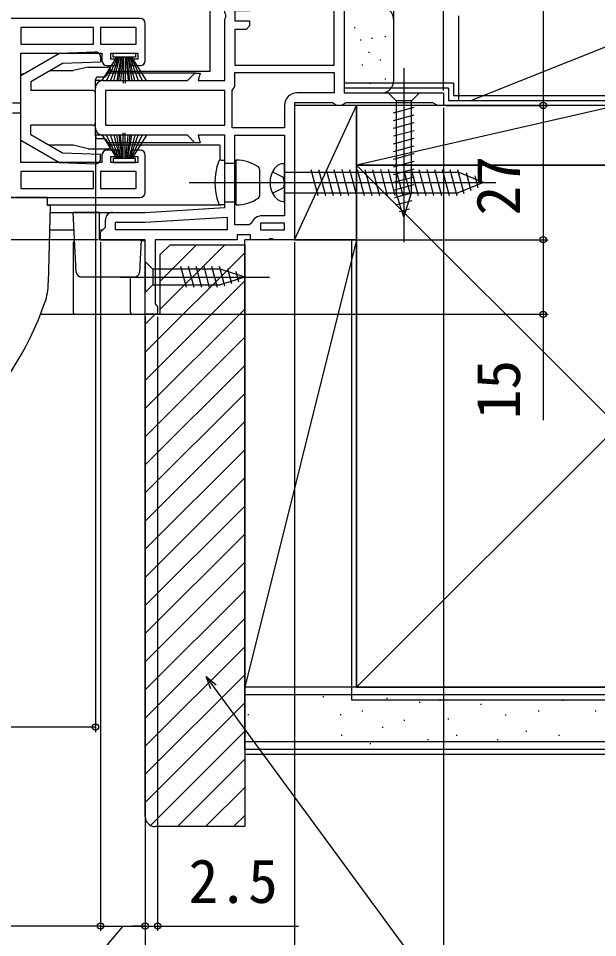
# Model space of a CAD drawing. Units: millimetres, scale not verified. Extents: x -525 to 525, y -783 to 779.
# Drawn here: x 194.5 to 311, y -665.1 to -480.3 of the extents above; entities that cross this region are included whole.
import ezdxf
from ezdxf.enums import TextEntityAlignment as Align

# ---------------------------------------------------------------- set-up
doc = ezdxf.new("R2010")
doc.units = ezdxf.units.MM
doc.header["$LTSCALE"] = 4
for name, color, linetype in [('0-2_YKK_11', 7, 'Continuous'), ('0-4_YKK_12', 2, 'Continuous'), ('0-5_YKK_13', 4, 'Continuous'), ('0-7_YKK_D', 6, 'Continuous'), ('0-9_YSS_K', 3, 'Continuous'), ('0-A_YSS_KE', 3, 'Continuous')]:
    doc.layers.add(name, color=color, linetype=linetype)
doc.styles.add('ＭＳ ゴシック', font='')
doc.styles.get('ＭＳ ゴシック').set_extended_font_data('MS Gothic')

msp = doc.modelspace()

# ---------------------------------------------------------------- linework, layer by layer
at = {"layer": '0-2_YKK_11'}
for p, q in [((220, -488.799), (220, -481.299)), ((210, -502.299), (210, -494.299)), ((220, -515.299), (220, -507.799))]:
    msp.add_line(p, q, dxfattribs=at)
for points in [[(260, -417.799), (260, -495.299), (280, -495.299), (280, -497.799), (278.7, -497.799), (278.267, -497.549), (277.834, -497.299), (260.366, -497.299), (259.933, -497.549), (259.5, -497.799), (258.5, -497.799), (258.067, -497.549), (257.634, -497.299), (250, -497.299), (250, -524.799), (245.924, -524.799), (245.534, -524.612), (245.066, -524.612), (244.675, -524.799), (241.2, -524.799), (241.2, -523.799), (238.5, -523.799), (238.5, -524.799), (222, -524.799), (222, -537.707), (222.25, -538.003), (222.5, -538.299), (222.5, -539.799), (220, -539.799), (220, -524.799), (211, -524.799), (211, -523.299), (211.5, -522.799), (212, -522.299), (212, -520.799)], [(211.5, -492.799), (228.5, -492.799), (230, -491.299), (231.061, -491.299), (230.659, -492.799), (236, -492.799), (236, -480.424), (236.187, -480.033), (236.187, -479.565), (236, -479.175), (236, -452.799), (230.659, -452.799), (231.061, -454.299), (230, -454.299), (228.5, -452.799), (211.5, -452.799)], [(219, -480.299), (161, -480.299), (161, -482.922), (161.576, -483.241), (162.444, -482.699), (167.8, -482.699), (167.8, -487.506), (162.174, -486.514)], [(211.3, -507.799), (211.3, -509.299), (195, -509.299), (195, -487.299), (211.3, -487.299), (211.3, -488.799)], [(212.3, -489.799), (214.3, -489.799), (214.3, -488.499), (213.1, -488.499), (213.1, -487.299), (218.5, -487.299), (218.5, -488.499), (217.3, -488.499), (217.3, -489.799), (219, -489.799)], [(248, -497.799), (248, -502.299), (237.5, -502.299), (237.5, -494.799), (237.75, -494.366), (238, -493.933), (238, -491.199)], [(238, -491.199), (258, -491.199), (258, -495.299), (250.5, -495.299)], [(213.5, -519.299), (220, -519.299), (236, -518.299), (236, -503.799), (230.659, -503.799), (231.061, -505.299), (230, -505.299), (228.5, -503.799), (211.5, -503.799)], [(238, -521.799), (238, -503.799), (248, -503.799), (248, -519.999), (243.5, -519.999)], [(219, -506.799), (217.3, -506.799), (217.3, -508.099), (218.5, -508.099), (218.5, -509.299), (213.1, -509.299), (213.1, -508.099), (214.3, -508.099), (214.3, -506.799), (212.3, -506.799)], [(144.826, -513.271), (162, -516.299), (219, -516.299)], [(241.352, -521.478), (240.885, -521.799), (238, -521.799)]]:
    msp.add_lwpolyline(points, dxfattribs=at)
for points in [[(258, -489.699), (258, -466.799), (238, -466.799), (238, -477.099), (240.3, -477.099), (241, -477.799), (241, -478.799), (238, -478.799), (238, -480.799), (241, -480.799), (241, -481.799), (240.3, -482.499), (238, -482.499), (238, -489.699)], [(195, -485.499), (209.6, -485.499), (209.6, -482.099), (195, -482.099)], [(218.2, -482.099), (211, -482.099), (211, -485.499), (218.2, -485.499)], [(236, -494.799), (212, -494.799), (212, -501.799), (236, -501.799)], [(209.6, -511.099), (195, -511.099), (195, -514.499), (209.6, -514.499)], [(218.2, -511.099), (211, -511.099), (211, -514.499), (218.2, -514.499)], [(236.5, -522.799), (214, -522.799), (214, -521.299), (220.062, -521.299), (236.5, -520.272)], [(243.2, -522.799), (248, -522.799), (248, -521.499), (243.2, -521.499)]]:
    msp.add_lwpolyline(points, close=True, dxfattribs=at)
for centre, radius, start, end in [((219, -481.299), 1, 0.00001, 89.99999), ((212.3, -488.799), 1, 180.00001, 269.99999), ((219, -488.799), 1, 270.00001, 359.99999), ((211.5, -494.299), 1.5, 90.00001, 179.99999), ((250.5, -497.799), 2.5, 90.00001, 179.99999), ((211.5, -502.299), 1.5, 180.00001, 269.99999), ((212.3, -507.799), 1, 90.00001, 179.99999), ((219, -507.799), 1, 0.00001, 89.99999), ((219, -515.299), 1, 270.00001, 359.99999), ((213.5, -520.799), 1.5, 90.00001, 179.99999), ((243.5, -522.299), 2.3, 90, 159.07516)]:
    msp.add_arc(centre, radius, start, end, dxfattribs=at)
at = {"layer": '0-4_YKK_12'}
for p, q in [((230.207, -491.299), (212.409, -491.299)), ((211.5, -492.799), (210, -492.799)), ((211.5, -503.799), (210, -503.799)), ((230.207, -505.299), (212.409, -505.299)), ((235, -505.799), (212.832, -505.799)), ((235, -505.799), (235, -508.849)), ((200.345, -517.799), (235, -517.799)), ((200.84, -519.299), (213.5, -519.299)), ((235, -517.749), (235, -517.799)), ((200.756, -522.8), (205.696, -522.8)), ((210.803, -522.8), (211.475, -522.8)), ((198.958, -539.799), (220.5, -539.799))]:
    msp.add_line(p, q, dxfattribs=at)
at = {"layer": '0-5_YKK_13'}
for p, q in [((233, -454.599), (233, -490.999)), ((195, -491.799), (202.794, -487.299)), ((202.794, -487.299), (209.965, -487.049)), ((213.55, -487.298), (218.05, -487.298)), ((197, -492.954), (203.362, -489.28)), ((203.362, -489.28), (211, -489.014)), ((211, -488.048), (211, -489.014)), ((211.328, -492.798), (214.3, -488.098)), ((214.5, -488.098), (212.242, -492.798)), ((214.7, -488.098), (213.036, -492.798)), ((213.711, -492.798), (214.9, -488.098)), ((215.1, -488.098), (214.268, -492.798)), ((214.706, -492.798), (215.3, -488.098)), ((215.5, -488.098), (215.025, -492.798)), ((215.6, -488.098), (215.6, -493.298)), ((216, -488.098), (216, -493.298)), ((216.1, -488.098), (216.575, -492.798)), ((216.894, -492.798), (216.3, -488.098)), ((216.5, -488.098), (217.332, -492.798)), ((217.889, -492.798), (216.7, -488.098)), ((216.9, -488.098), (218.564, -492.798)), ((217.1, -488.098), (219.358, -492.798)), ((220.272, -492.798), (217.3, -488.098)), ((195.634, -491.433), (195, -491.603)), ((195, -504.995), (195, -491.603)), ((200.732, -490.799), (205.5, -490.799)), ((208.5, -490.099), (205.5, -490.799)), ((208.5, -490.099), (212.5, -490.099)), ((213, -490.598), (212.148, -491.875)), ((233, -490.999), (212.733, -490.999)), ((272, -490.3), (272, -525.3)), ((197, -492.954), (197, -494.799)), ((210, -504), (210, -492.598)), ((211.732, -492.098), (210.5, -492.098)), ((209.5, -494.799), (197, -494.799)), ((275.1, -495.3), (268.9, -495.3)), ((268.9, -495.3), (270.45, -496.85)), ((275.1, -495.3), (273.55, -496.85)), ((270.45, -496.85), (270.45, -515.384)), ((273.55, -496.85), (270.45, -496.85)), ((273.55, -515.384), (273.55, -496.85)), ((193.3, -497.299), (195, -497.299)), ((269.9, -499.277), (274.1, -498.151)), ((193.3, -499.299), (195, -499.299)), ((269.9, -500.83), (274.1, -499.704)), ((209.5, -501.799), (197, -501.799)), ((197, -503.644), (197, -501.799)), ((269.9, -502.383), (274.1, -501.257)), ((197, -503.644), (203.362, -507.318)), ((211.733, -504.5), (210.5, -504.5)), ((211.328, -503.798), (214.3, -508.498)), ((214.5, -508.498), (212.242, -503.798)), ((214.7, -508.498), (213.036, -503.798)), ((213.711, -503.798), (214.9, -508.498)), ((215.1, -508.498), (214.268, -503.798)), ((214.706, -503.798), (215.3, -508.498)), ((215.5, -508.498), (215.025, -503.798)), ((215.6, -508.498), (215.6, -503.298)), ((216, -508.498), (216, -503.298)), ((216.1, -508.498), (216.575, -503.798)), ((216.894, -503.798), (216.3, -508.498)), ((216.5, -508.498), (217.332, -503.798)), ((217.889, -503.798), (216.7, -508.498)), ((216.9, -508.498), (218.564, -503.798)), ((217.1, -508.498), (219.358, -503.798)), ((220.272, -503.798), (217.3, -508.498)), ((269.9, -503.935), (274.1, -502.81)), ((269.9, -505.488), (274.1, -504.363)), ((195, -504.799), (202.794, -509.299)), ((195.634, -505.165), (195, -504.995)), ((205.5, -505.799), (200.732, -505.799)), ((208.5, -506.499), (205.5, -505.799)), ((213, -505.999), (212.148, -504.723)), ((269.9, -507.041), (274.1, -505.916)), ((203.362, -507.318), (211, -507.584)), ((208.5, -506.499), (211, -506.499)), ((210, -506.499), (212.5, -506.499)), ((211, -508.55), (211, -507.584)), ((269.9, -508.594), (274.1, -507.469)), ((202.794, -509.299), (209.965, -509.549)), ((213.55, -509.298), (218.05, -509.298)), ((235.218, -508.799), (236, -508.799)), ((236, -517.799), (236, -508.799)), ((236, -509.399), (238, -509.399)), ((238.3, -508.799), (238, -509.399)), ((238, -517.199), (238, -509.399)), ((238.3, -517.799), (238.3, -508.799)), ((248, -517.099), (248, -509.499)), ((269.9, -510.147), (274.1, -509.022)), ((243, -510.585), (243, -516.013)), ((245.608, -511.149), (247.727, -512.205)), ((248, -511.199), (282.93, -511.199)), ((253.299, -510.699), (254.692, -515.899)), ((254.852, -510.699), (256.245, -515.899)), ((256.404, -510.699), (257.798, -515.899)), ((257.957, -510.699), (259.351, -515.899)), ((259.51, -510.699), (260.904, -515.899)), ((261.063, -510.699), (262.457, -515.899)), ((262.616, -510.699), (264.009, -515.899)), ((264.169, -510.699), (265.562, -515.899)), ((265.722, -510.699), (267.115, -515.899)), ((267.275, -510.699), (268.668, -515.899)), ((268.828, -510.699), (270.221, -515.899)), ((269.9, -511.7), (274.1, -510.575)), ((270.381, -510.699), (271.774, -515.899)), ((271.934, -510.699), (273.327, -515.899)), ((273.486, -510.699), (274.88, -515.899)), ((275.039, -510.699), (276.433, -515.899)), ((276.592, -510.699), (277.986, -515.899)), ((278.145, -510.699), (279.539, -515.899)), ((279.698, -510.699), (281.091, -515.899)), ((281.251, -510.699), (282.644, -515.899)), ((282.804, -510.699), (284.094, -515.512)), ((288, -513.299), (282.93, -511.199)), ((284.506, -511.257), (285.491, -514.933)), ((286.253, -511.98), (286.889, -514.354)), ((228.845, -513.299), (245.786, -513.299)), ((242.6, -513.299), (290.5, -513.299)), ((248, -513.299), (247.727, -512.205)), ((248, -513.299), (247.727, -514.393)), ((269.9, -513.253), (274.1, -512.128)), ((269.9, -514.806), (274.1, -513.68)), ((288, -513.299), (282.93, -515.399)), ((245.608, -515.449), (247.727, -514.393)), ((248, -515.399), (282.93, -515.399)), ((270.159, -516.289), (274.1, -515.233)), ((272, -520.3), (270.45, -515.384)), ((272, -520.3), (273.55, -515.384)), ((200.345, -516.299), (169.285, -516.299)), ((200.345, -517.899), (200.345, -516.299)), ((236, -517.199), (238, -517.199)), ((238.3, -517.799), (238, -517.199)), ((270.61, -517.721), (273.646, -516.908)), ((200.871, -517.974), (200.345, -517.899)), ((200.871, -517.974), (200.5, -533.484)), ((206.145, -531.351), (205.513, -519.299)), ((236, -517.799), (235.218, -517.799)), ((271.062, -519.153), (273.111, -518.604)), ((210.803, -524.799), (219.199, -524.799)), ((219.199, -524.799), (218.855, -531.351)), ((205.5, -525.5), (205.5, -539.3)), ((220, -525), (219.188, -525)), ((220, -539.8), (220, -525)), ((220, -529.2), (220, -535.4)), ((220, -529.2), (221.55, -530.75)), ((228.294, -534.4), (227.168, -530.2)), ((229.847, -534.4), (228.721, -530.2)), ((231.4, -534.4), (230.274, -530.2)), ((232.953, -534.4), (231.827, -530.2)), ((234.505, -534.4), (233.38, -530.2)), ((235.989, -534.142), (234.933, -530.2)), ((217.856, -532.299), (207.143, -532.299)), ((215, -532.3), (245, -532.3)), ((217, -532.299), (217, -539.3)), ((235.084, -530.75), (221.55, -530.75)), ((221.55, -530.75), (221.55, -533.85)), ((240, -532.3), (235.084, -530.75)), ((240, -532.3), (235.084, -533.85)), ((237.421, -533.69), (236.608, -530.654)), ((238.853, -533.239), (238.304, -531.189)), ((220, -535.4), (221.55, -533.85)), ((221.55, -533.85), (235.084, -533.85)), ((199.623, -538.025), (199.621, -538.031)), ((206, -539.8), (220, -539.8))]:
    msp.add_line(p, q, dxfattribs=at)
for points in [[(218.05, -487.298), (218.05, -488.098), (213.55, -488.098), (213.55, -487.298)], [(218.05, -509.298), (218.05, -508.498), (213.55, -508.498), (213.55, -509.298)], [(210.803, -524.799), (210.803, -519.299), (205.513, -519.299)]]:
    msp.add_lwpolyline(points, dxfattribs=at)
for centre, radius, start, end in [((210, -488.048), 1, 360, 92), ((212.5, -490.599), 0.5, 0, 90), ((210.5, -492.598), 0.5, 90, 180), ((211.732, -491.598), 0.5, 270, 326.30997), ((209.5, -495.299), 0.5, 0, 90), ((209.5, -501.299), 0.5, 270, 0), ((210.5, -504), 0.5, 180, 270), ((211.733, -505), 0.5, 33.71171, 90), ((212.5, -505.999), 0.5, 270, 0), ((210, -508.55), 1, 268, 0), ((246, -513.299), 12, 159.64559, 200.35441), ((235.218, -509.299), 0.5, 90, 159.64559), ((238.3, -516.799), 8, 55.9442, 90), ((247.951, -511.899), 2.4, 88.83014, 144.29996), ((242.5, -510.585), 0.5, 0, 55.9442), ((249.9, -513.299), 4.8, 144.29996, 215.70004), ((235.218, -517.299), 0.5, 200.35441, 270), ((238.3, -509.799), 8, 270, 304.0558), ((242.5, -516.013), 0.5, 304.0558, 0), ((247.951, -514.7), 2.4, 215.70004, 271.16986), ((206, -525.5), 0.5, 111.87726, 180), ((207.143, -531.299), 1, 183, 270), ((217.856, -531.299), 1, 270, 357), ((188.5, -533.484), 12, 340.86823, 0), ((139.372, -516.442), 64, 313.1812, 340.86823), ((206, -539.3), 0.5, 180, 270), ((217.5, -539.3), 0.5, 180, 270)]:
    msp.add_arc(centre, radius, start, end, dxfattribs=at)
at = {"layer": '0-7_YKK_D'}
for p, q in [((280, -494.799), (280, -390.899)), ((300, -417.799), (300, -497.799)), ((280, -498.299), (280, -703.8)), ((280.5, -497.799), (301, -497.799)), ((280.5, -497.799), (301, -497.799)), ((300, -497.799), (300, -524.799)), ((210, -502.299), (210, -623.8)), ((210.5, -524.799), (123, -524.799)), ((210.5, -524.799), (123, -524.799)), ((250.5, -524.799), (301, -524.799)), ((250.5, -524.799), (301, -524.799)), ((211, -525.299), (211, -663.8)), ((211, -525.299), (211, -663.8)), ((250, -525.299), (250, -683.8)), ((250, -525.299), (250, -703.8)), ((250, -525.299), (250, -703.8)), ((220, -540.299), (220, -683.8)), ((220, -540.299), (220, -663.8)), ((220, -540.299), (220, -663.8)), ((222.5, -540.299), (222.5, -663.8)), ((223, -539.799), (301, -539.799)), ((220, -542.799), (220, -683.8)), ((210, -622.8), (106.5, -622.8)), ((211, -662.8), (144, -662.8)), ((211, -662.8), (220, -662.8)), ((220, -662.8), (217.45, -662.8)), ((220, -662.8), (222.5, -662.8)), ((222.5, -662.8), (250.827, -662.8))]:
    msp.add_line(p, q, dxfattribs=at)
for points in [[(300, -524.799), (300, -539.799), (300, -561.076)], [(233.191, -615.084), (232.233, -612.624), (234.293, -614.275)], [(232.233, -612.624), (233.742, -614.679), (297.926, -702.161)], [(215.5, -662.8), (201.241, -679.8), (190.423, -679.8)]]:
    msp.add_lwpolyline(points, dxfattribs=at)
for centre in [(300, -497.799), (300, -497.799), (300, -524.799), (300, -524.799), (300, -539.799), (210, -622.8), (211, -662.8), (211, -662.8), (220, -662.8), (220, -662.8), (222.5, -662.8)]:
    msp.add_circle(centre, 0.637, dxfattribs=at)
at = {"layer": '0-9_YSS_K'}
for p, q in [((270, -480.799), (270, -467.799)), ((283, -479.799), (283, -496.799)), ((285.5, -496.799), (328, -479.799)), ((262.001, -482.125), (262.201, -482.125)), ((270, -492.799), (270, -480.799)), ((268.196, -483.966), (268.396, -483.966)), ((263.189, -484.634), (263.389, -484.634)), ((265.526, -484.3), (265.726, -484.3)), ((264.923, -487.093), (265.123, -487.093)), ((263.523, -489.641), (263.723, -489.641)), ((267.195, -488.64), (267.395, -488.64)), ((265.192, -493.313), (265.392, -493.313)), ((268.196, -492.482), (268.396, -492.482)), ((260.3, -495.299), (267, -495.299)), ((250, -524.799), (262.5, -497.799)), ((315, -497.799), (262.5, -509.799)), ((328, -497.799), (283, -497.799)), ((262.5, -614.799), (367.5, -509.799)), ((262.5, -509.799), (367.5, -614.799)), ((262.5, -524.799), (240, -524.799)), ((240, -614.799), (240, -524.799)), ((262.5, -524.799), (240, -614.799)), ((262.5, -614.799), (262.5, -524.799)), ((223, -533.124), (230.323, -525.8)), ((223, -538.78), (235.98, -525.8)), ((220, -547.437), (240, -527.437)), ((220, -553.094), (240, -533.094)), ((220, -558.751), (240, -538.751)), ((220, -541.78), (221.98, -539.8)), ((220, -564.408), (240, -544.408)), ((220, -570.065), (240, -550.065)), ((220, -575.722), (240, -555.722)), ((220, -581.378), (240, -561.378)), ((220, -587.035), (240, -567.035)), ((220, -592.692), (240, -572.692)), ((220, -598.349), (240, -578.349)), ((220, -604.006), (240, -584.006)), ((220, -609.663), (240, -589.663)), ((220, -615.32), (240, -595.32)), ((220, -620.976), (240, -600.976)), ((220, -626.633), (240, -606.633)), ((220, -632.29), (240, -612.29)), ((262.5, -614.799), (240, -614.799)), ((450, -616.299), (240, -616.299)), ((255.684, -616.629), (255.884, -616.629)), ((268.481, -617.018), (268.681, -617.018)), ((220, -637.947), (240, -617.947)), ((275.108, -617.798), (275.308, -617.798)), ((279.199, -617.365), (279.399, -617.365)), ((287.44, -618.189), (287.64, -618.189)), ((303.923, -617.365), (304.123, -617.365)), ((240.616, -620.247), (240.816, -620.247)), ((259.192, -620.247), (259.392, -620.247)), ((263.54, -619.513), (263.74, -619.513)), ((292.385, -620.337), (292.585, -620.337)), ((298.979, -619.513), (299.179, -619.513)), ((310.448, -619.513), (310.648, -619.513)), ((267.66, -622.81), (267.86, -622.81)), ((271.989, -621.416), (272.189, -621.416)), ((280.847, -621.161), (281.047, -621.161)), ((221.046, -642.558), (240, -623.604)), ((259.419, -624.458), (259.619, -624.458)), ((282.495, -624.458), (282.695, -624.458)), ((296.506, -623.634), (296.706, -623.634)), ((303.099, -624.458), (303.299, -624.458)), ((450, -625.799), (240, -625.799)), ((256.463, -625.704), (256.663, -625.704)), ((265.188, -626.106), (265.388, -626.106)), ((271.8, -625.704), (272, -625.704)), ((276.726, -625.282), (276.926, -625.282)), ((290.737, -625.282), (290.937, -625.282)), ((450, -628.299), (240, -628.299)), ((226.461, -642.8), (240, -629.261)), ((232.117, -642.8), (240, -634.918)), ((237.774, -642.8), (240, -640.574))]:
    msp.add_line(p, q, dxfattribs=at)
for points in [[(262.5, -524.799), (262.5, -497.799), (250, -497.799), (250, -524.799)], [(315, -509.799), (315, -497.799), (262.5, -497.799), (262.5, -509.799)]]:
    msp.add_lwpolyline(points, close=True, dxfattribs=at)
for centre, radius, start, end in [((267, -480.799), 3, 360, 90), ((267.392, -492.72), 2.609, 278.65122, 358.26236)]:
    msp.add_arc(centre, radius, start, end, dxfattribs=at)
at = {"layer": '0-A_YSS_KE'}
for p, q in [((282, -493.299), (260, -493.299)), ((281, -494.299), (260, -494.299)), ((261.5, -524.799), (261.5, -617.299)), ((450, -614.799), (240, -614.799)), ((240, -627.299), (240, -614.799)), ((261.5, -617.299), (450, -617.299)), ((450, -627.299), (240, -627.299))]:
    msp.add_line(p, q, dxfattribs=at)
for points in [[(282, -493.299), (282, -495.799), (336, -495.799)], [(281, -494.299), (281, -496.799), (335, -496.799)], [(367.5, -509.799), (262.5, -509.799), (262.5, -614.799), (367.5, -614.799)], [(220, -640.8), (220, -539.8), (223, -539.8), (223, -527.8), (225, -525.8), (240, -525.8)], [(240, -525.8), (240, -642.8), (222, -642.8)]]:
    msp.add_lwpolyline(points, dxfattribs=at)
msp.add_arc((222, -640.8), 2, 180.00001, 269.99999, dxfattribs=at)

# ---------------------------------------------------------------- texts
at = {"layer": '0-7_YKK_D', "style": 'ＭＳ ゴシック'}
for s, p in [('27', (298, -519.924)), ('15', (298, -560.917))]:
    msp.add_text(s, height=8.798, rotation=90, dxfattribs=at).set_placement(p, align=Align.BOTTOM_LEFT)
msp.add_text('2.5', height=8.798, dxfattribs=at).set_placement((228.714, -660.8), align=Align.BOTTOM_LEFT)

doc.saveas('drawing.dxf')
